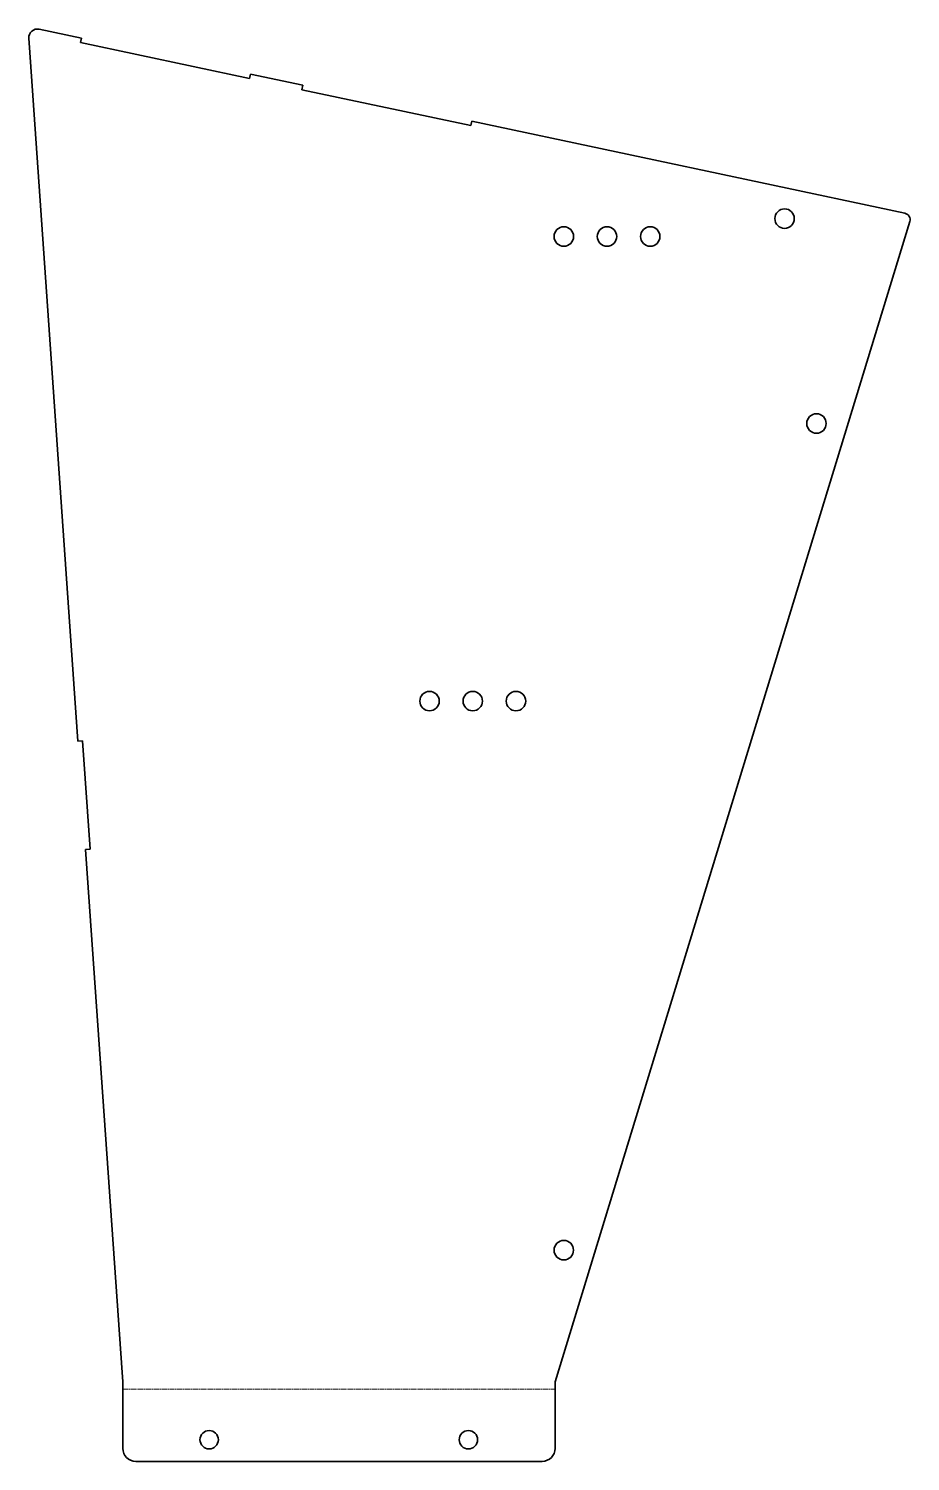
# Model space of a CAD drawing. Header units: inches. Extents: x -116 to 292, y -280 to 383.
import ezdxf

# ---------------------------------------------------------------- set-up
doc = ezdxf.new("R2010")
doc.units = ezdxf.units.IN
doc.header["$MEASUREMENT"] = 0
doc.linetypes.add('Chain', pattern=[13.68, 9.12, -1.14, 2.28, -1.14])
doc.layers.add('SIMUMAK Bend Centerline (ISO)', color=7, linetype='Chain', lineweight=9)
doc.layers.add('SIMUMAK Visible (ISO)', color=7, linetype='Continuous', lineweight=35)

# ---------------------------------------------------------------- blocks, each defined once
blk = doc.blocks.new('SLP-SMT-03-CCC01_Sheet_2_SLP-SMT-03-CCC01 (desplegada)')
at = {"layer": 'SIMUMAK Bend Centerline (ISO)', "ltscale": 0.263158}
blk.add_line((-170.33, -301.24), (29.83, -301.24), dxfattribs=at)
at = {"layer": 'SIMUMAK Visible (ISO)'}
for p, q in [((-208.98, 328.05), (-189.41, 323.89)), ((-191.05, -1.45), (-213.8, 323.86)), ((-189.85, 321.84), (-189.41, 323.89)), ((-111.6, 305.21), (-189.85, 321.84)), ((-111.16, 307.26), (-111.6, 305.21)), ((-111.16, 307.26), (-87.01, 302.13)), ((-87.45, 300.07), (-87.01, 302.13)), ((-9.2, 283.44), (-87.45, 300.07)), ((-8.76, 285.49), (-9.2, 283.44)), ((-8.76, 285.49), (191.74, 242.88)), ((193.98, 239.07), (29.83, -297.85)), ((-191.05, -1.45), (-188.96, -1.3)), ((-188.96, -1.3), (-185.46, -51.38)), ((-185.46, -51.38), (-187.55, -51.52)), ((-170.33, -297.85), (-187.55, -51.52)), ((-170.33, -328.63), (-170.33, -297.85)), ((29.83, -328.63), (29.83, -297.85)), ((-164.33, -334.63), (23.83, -334.63))]:
    blk.add_line(p, q, dxfattribs=at)
for centre, radius in [((136, 240.41), 4.5), ((33.83, 232.15), 4.5), ((53.83, 232.15), 4.5), ((73.83, 232.15), 4.5), ((150.77, 145.61), 4.5), ((-28.33, 17.15), 4.5), ((-8.33, 17.15), 4.5), ((11.67, 17.15), 4.5), ((33.82, -236.91), 4.5), ((-130.33, -324.63), 4.25), ((-10.33, -324.63), 4.25)]:
    blk.add_circle(centre, radius, dxfattribs=at)
at = {"layer": 'SIMUMAK Visible (ISO)', "extrusion": (0, 0, -1)}
for centre, radius, start, end in [((209.81, 324.14), 4, 356, 102), ((-191.11, 239.94), 3, 102, 197), ((164.33, -328.63), 6, 270, 360), ((-23.83, -328.63), 6, 180, 270)]:
    blk.add_arc(centre, radius, start, end, dxfattribs=at)

msp = doc.modelspace()

# ---------------------------------------------------------------- block references
msp.add_blockref('SLP-SMT-03-CCC01_Sheet_2_SLP-SMT-03-CCC01 (desplegada)', (97.59, 54.36))

doc.saveas('drawing.dxf')
